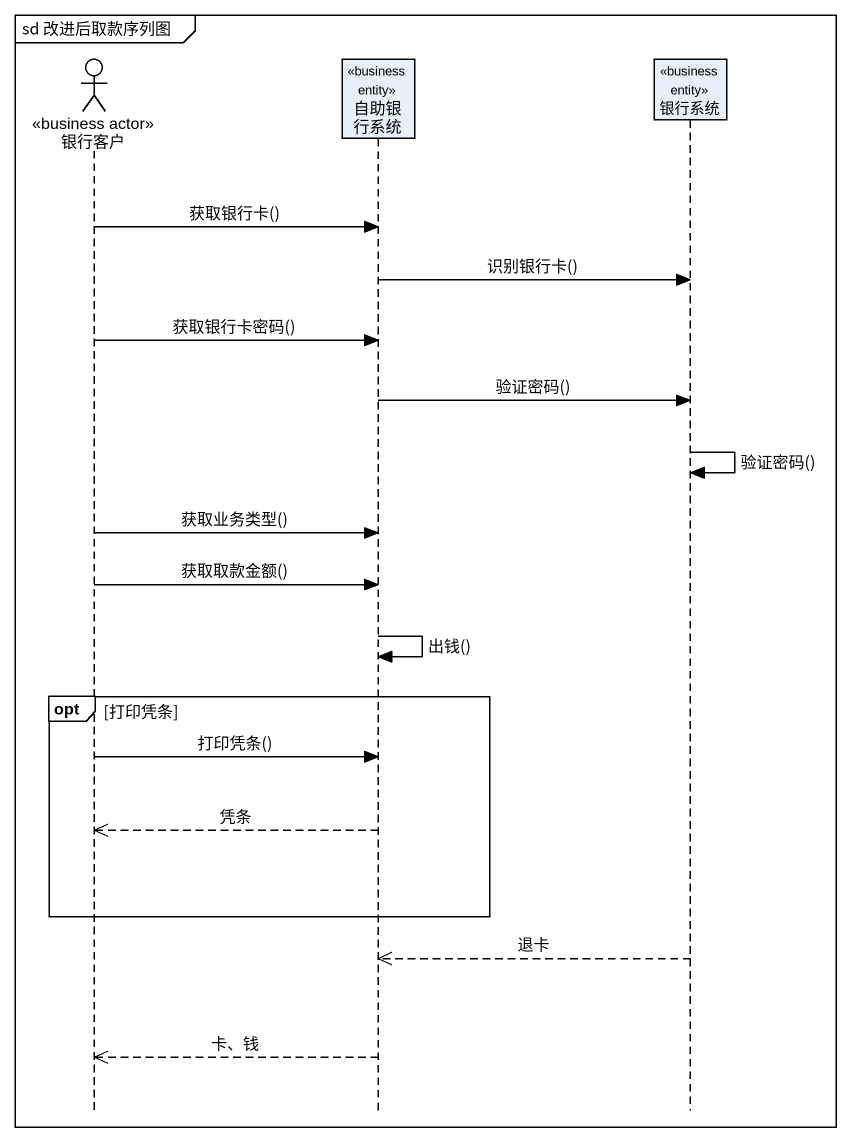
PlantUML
@startuml
mainframe sd 改进后取款序列图
hide footbox
actor 银行客户 <<business actor>>
participant 自助银行系统 <<business entity>>
participant 银行系统 <<business entity>>

银行客户 -> 自助银行系统 : 获取银行卡()
自助银行系统 -> 银行系统 : 识别银行卡()
银行客户 -> 自助银行系统 : 获取银行卡密码()
自助银行系统 -> 银行系统 : 验证密码()
银行系统 -> 银行系统 : 验证密码()
银行客户 -> 自助银行系统 : 获取业务类型()
银行客户 -> 自助银行系统 : 获取取款金额()
自助银行系统 -> 自助银行系统 : 出钱()
opt 打印凭条
  银行客户 -> 自助银行系统 : 打印凭条()
  自助银行系统 -->> 银行客户 : 凭条
end
银行系统 -->> 自助银行系统 : 退卡
自助银行系统 -->> 银行客户 : 卡、钱
@enduml
